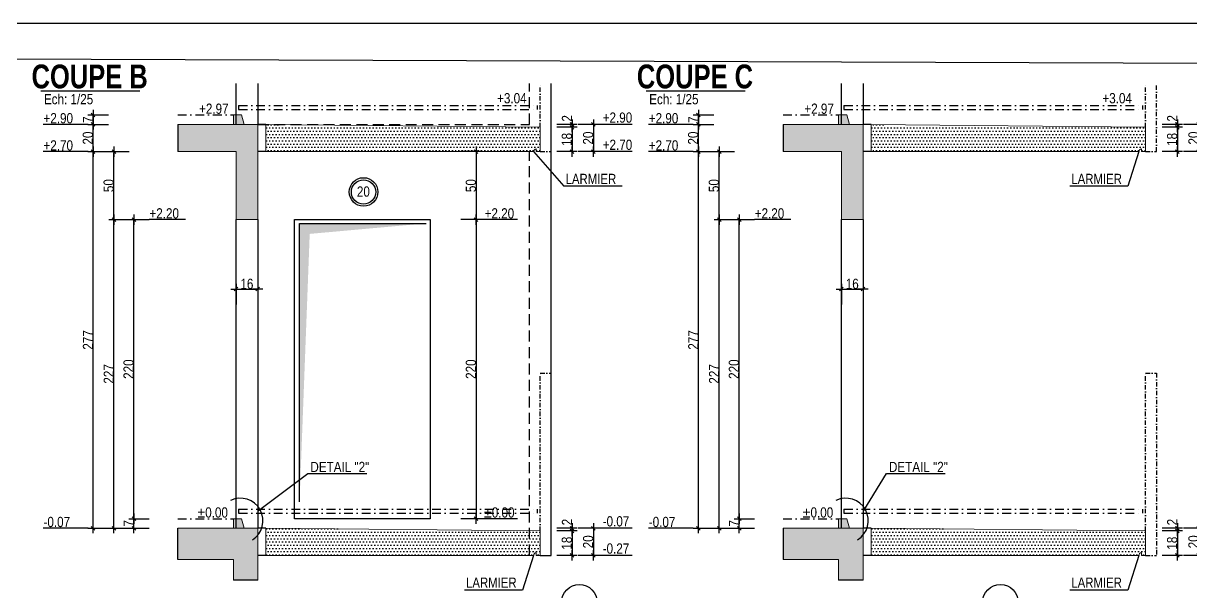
# Model space of a CAD drawing. Header units: centimetres. Extents: x -1744 to 32711, y -16767 to -12567.
# Drawn here: x 26675 to 28394, y -13403 to -12567 of the extents above; entities that cross this region are included whole.
import ezdxf
from ezdxf.enums import TextEntityAlignment as Align

# ---------------------------------------------------------------- set-up
doc = ezdxf.new("R2010")
doc.units = ezdxf.units.CM
doc.header["$LTSCALE"] = 25.4
doc.header["$PDMODE"] = 1
doc.header["$PDSIZE"] = -2
doc.linetypes.add('CACHEX2', pattern=[19.05, 12.7, -6.35])
doc.linetypes.add('TIRETPTX2', pattern=[50.8, 25.4, -12.7, 0, -12.7])
for name, color, linetype in [('01_cote_gen', 4, 'Continuous'), ('01_linteaux', 2, 'Continuous'), ('01_murs_sup', 2, 'CACHEX2'), ('01_poch_BN', 9, 'Continuous'), ('01_poch_murs', 253, 'Continuous'), ('01_texte', 230, 'Continuous'), ('AA_COTES', 2, 'Continuous')]:
    doc.layers.add(name, color=color, linetype=linetype)
doc.layers.add('01_murs_coup', color=5, linetype='Continuous', lineweight=60)
doc.styles.add('ARIAL NA', font='ARIALN.TTF')
doc.styles.add('impact', font='impact.ttf')
doc.styles.add('MATTE_TXT', font='arial.ttf')
doc.styles.add('STYLE2', font='ARIALN.TTF')
doc.dimstyles.new('JB25', dxfattribs={"dimscale": 0.1, "dimtxt": 150, "dimasz": 15, "dimexe": 0.1, "dimexo": 0.1, "dimgap": 0.09, "dimtad": 1, "dimdec": 1, "dimlfac": 0.5, "dimdsep": 46, "dimtxsty": 'STYLE2', "dimblk1": 'BOND_G', "dimblk2": 'BOND_D', "dimsah": 1, "dimcen": 1.5, "dimdle": 0.01, "dimse1": 1, "dimse2": 1, "dimclrd": 4, "dimclre": 2, "dimclrt": 6, "dimazin": 2, "dimtfac": 2.333333, "dimtdec": 1, "dimtix": 1, "dimtmove": 2, "dimatfit": 3, "dimldrblk": 'BOND_G', "dimfxl": 1, "dimtolj": 1, "dimtzin": 0, "dimarcsym": 0})

# ---------------------------------------------------------------- blocks, each defined once
blk = doc.blocks.new('BOND_G')
at = {"layer": 'AA_COTES', "color": 0}
for p, q in [((0, -5), (0, 15)), ((5, 0), (-5, 0)), ((1.8, 1.8), (-1.8, -1.8))]:
    blk.add_line(p, q, dxfattribs=at)
blk = doc.blocks.new('BOND_D')
at = {"layer": 'AA_COTES', "color": 0}
for p, q in [((5, 0), (-5, 0)), ((-1.8, -1.8), (1.8, 1.8)), ((0, 5), (0, -15))]:
    blk.add_line(p, q, dxfattribs=at)
blk = doc.blocks.new('*D680')
at = {"layer": '01_cote_gen', "color": 4, "lineweight": -2, "transparency": 16777216}
blk.add_line((26838.2, -13308.3), (26838.2, -13297.3), dxfattribs=at)
at = {"layer": 'Defpoints', "color": 0, "transparency": 16777216}
for p in [(26838.2, -13295.8), (26931.7, -13295.8), (26944.4, -13309.8)]:
    blk.add_point(p, dxfattribs=at)
at = {"layer": '01_cote_gen', "color": 4, "lineweight": -2, "transparency": 16777216, "xscale": 1.5, "yscale": 1.5, "zscale": 1.5}
for name, p, rotation in [('BOND_D', (26838.2, -13295.8), 90), ('BOND_G', (26838.2, -13309.8), 270)]:
    blk.add_blockref(name, p, dxfattribs=dict(at, rotation=rotation))
at = {"layer": '01_cote_gen', "color": 6, "transparency": 16777216, "insert": (26830.7, -13302.8), "char_height": 15, "attachment_point": 5, "rotation": 90, "style": 'STYLE2'}
blk.add_mtext('\\A1;7', dxfattribs=at)
blk = doc.blocks.new('*D681')
at = {"layer": '01_cote_gen', "color": 4, "lineweight": -2, "transparency": 16777216}
blk.add_line((26838.2, -13294.3), (26838.2, -12857.3), dxfattribs=at)
at = {"layer": 'Defpoints', "color": 0, "transparency": 16777216}
for p in [(26838.2, -12855.8), (27004.6, -12855.8), (26943.7, -13295.8)]:
    blk.add_point(p, dxfattribs=at)
at = {"layer": '01_cote_gen', "color": 4, "lineweight": -2, "transparency": 16777216, "xscale": 1.5, "yscale": 1.5, "zscale": 1.5}
for name, p, rotation in [('BOND_D', (26838.2, -12855.8), 90), ('BOND_G', (26838.2, -13295.8), 270)]:
    blk.add_blockref(name, p, dxfattribs=dict(at, rotation=rotation))
at = {"layer": '01_cote_gen', "color": 6, "transparency": 16777216, "insert": (26830.5, -13075.8), "char_height": 15, "attachment_point": 5, "rotation": 90, "style": 'STYLE2'}
blk.add_mtext('\\A1;220', dxfattribs=at)
blk = doc.blocks.new('*D673')
at = {"layer": '01_cote_gen', "color": 4, "lineweight": -2, "transparency": 16777216}
blk.add_line((26808.7, -13308.3), (26808.7, -12857.3), dxfattribs=at)
at = {"layer": 'Defpoints', "color": 0, "transparency": 16777216}
for p in [(26808.7, -12855.8), (26860.7, -12855.8), (26860.7, -13309.8)]:
    blk.add_point(p, dxfattribs=at)
at = {"layer": '01_cote_gen', "color": 4, "lineweight": -2, "transparency": 16777216, "xscale": 1.5, "yscale": 1.5, "zscale": 1.5}
for name, p, rotation in [('BOND_D', (26808.7, -12855.8), 90), ('BOND_G', (26808.7, -13309.8), 270)]:
    blk.add_blockref(name, p, dxfattribs=dict(at, rotation=rotation))
at = {"layer": '01_cote_gen', "color": 6, "transparency": 16777216, "insert": (26801.2, -13082.8), "char_height": 15, "attachment_point": 5, "rotation": 90, "style": 'STYLE2'}
blk.add_mtext('\\A1;227', dxfattribs=at)
blk = doc.blocks.new('*D682')
at = {"layer": '01_cote_gen', "color": 4, "lineweight": -2, "transparency": 16777216}
blk.add_line((26808.7, -12854.3), (26808.7, -12757.3), dxfattribs=at)
at = {"layer": 'Defpoints', "color": 0, "transparency": 16777216}
for p in [(26808.7, -12755.8), (26945.7, -12755.8), (26860.7, -12855.8)]:
    blk.add_point(p, dxfattribs=at)
at = {"layer": '01_cote_gen', "color": 4, "lineweight": -2, "transparency": 16777216, "xscale": 1.5, "yscale": 1.5, "zscale": 1.5}
for name, p, rotation in [('BOND_D', (26808.7, -12755.8), 90), ('BOND_G', (26808.7, -12855.8), 270)]:
    blk.add_blockref(name, p, dxfattribs=dict(at, rotation=rotation))
at = {"layer": '01_cote_gen', "color": 6, "transparency": 16777216, "insert": (26801.1, -12805.8), "char_height": 15, "attachment_point": 5, "rotation": 90, "style": 'STYLE2'}
blk.add_mtext('\\A1;50', dxfattribs=at)
blk = doc.blocks.new('*D674')
at = {"layer": '01_cote_gen', "color": 4, "lineweight": -2, "transparency": 16777216}
blk.add_line((26778.1, -12754.3), (26778.1, -12717.3), dxfattribs=at)
at = {"layer": 'Defpoints', "color": 0, "transparency": 16777216}
for p in [(26778.1, -12715.8), (26899.6, -12715.8), (26899.6, -12755.8)]:
    blk.add_point(p, dxfattribs=at)
at = {"layer": '01_cote_gen', "color": 4, "lineweight": -2, "transparency": 16777216, "xscale": 1.5, "yscale": 1.5, "zscale": 1.5}
for name, p, rotation in [('BOND_D', (26778.1, -12715.8), 90), ('BOND_G', (26778.1, -12755.8), 270)]:
    blk.add_blockref(name, p, dxfattribs=dict(at, rotation=rotation))
at = {"layer": '01_cote_gen', "color": 6, "transparency": 16777216, "insert": (26770.5, -12735.8), "char_height": 15, "attachment_point": 5, "rotation": 90, "style": 'STYLE2'}
blk.add_mtext('\\A1;20', dxfattribs=at)
blk = doc.blocks.new('*D675')
at = {"layer": '01_cote_gen', "color": 4, "lineweight": -2, "transparency": 16777216}
blk.add_line((26778.1, -13308.3), (26778.1, -12757.3), dxfattribs=at)
at = {"layer": 'Defpoints', "color": 0, "transparency": 16777216}
for p in [(26778.1, -12755.8), (26831.2, -12755.8), (26860.7, -13309.8)]:
    blk.add_point(p, dxfattribs=at)
at = {"layer": '01_cote_gen', "color": 4, "lineweight": -2, "transparency": 16777216, "xscale": 1.5, "yscale": 1.5, "zscale": 1.5}
for name, p, rotation in [('BOND_D', (26778.1, -12755.8), 90), ('BOND_G', (26778.1, -13309.8), 270)]:
    blk.add_blockref(name, p, dxfattribs=dict(at, rotation=rotation))
at = {"layer": '01_cote_gen', "color": 6, "transparency": 16777216, "insert": (26770.6, -13032.8), "char_height": 15, "attachment_point": 5, "rotation": 90, "style": 'STYLE2'}
blk.add_mtext('\\A1;277', dxfattribs=at)
blk = doc.blocks.new('*D683')
at = {"layer": '01_cote_gen', "color": 4, "lineweight": -2, "transparency": 16777216}
blk.add_line((26778.1, -12714.3), (26778.1, -12703.3), dxfattribs=at)
at = {"layer": 'Defpoints', "color": 0, "transparency": 16777216}
for p in [(26778.1, -12701.8), (26937.2, -12701.8), (26937.2, -12715.8)]:
    blk.add_point(p, dxfattribs=at)
at = {"layer": '01_cote_gen', "color": 4, "lineweight": -2, "transparency": 16777216, "xscale": 1.5, "yscale": 1.5, "zscale": 1.5}
for name, p, rotation in [('BOND_D', (26778.1, -12701.8), 90), ('BOND_G', (26778.1, -12715.8), 270)]:
    blk.add_blockref(name, p, dxfattribs=dict(at, rotation=rotation))
at = {"layer": '01_cote_gen', "color": 6, "transparency": 16777216, "insert": (26770.6, -12708.8), "char_height": 15, "attachment_point": 5, "rotation": 90, "style": 'STYLE2'}
blk.add_mtext('\\A1;7', dxfattribs=at)
blk = doc.blocks.new('*D676')
at = {"layer": '01_cote_gen', "color": 4, "lineweight": -2, "ltscale": 0.1, "transparency": 16777216}
blk.add_line((27514.8, -12717.3), (27514.8, -12754.3), dxfattribs=at)
at = {"layer": 'Defpoints', "color": 0, "ltscale": 0.1, "transparency": 16777216}
for p in [(26996.3, -12715.8), (27035.5, -12755.8), (27514.8, -12755.8)]:
    blk.add_point(p, dxfattribs=at)
at = {"layer": '01_cote_gen', "color": 4, "lineweight": -2, "ltscale": 0.1, "transparency": 16777216, "xscale": 1.5, "yscale": 1.5, "zscale": 1.5}
for name, p, rotation in [('BOND_G', (27514.8, -12715.8), 90), ('BOND_D', (27514.8, -12755.8), 270)]:
    blk.add_blockref(name, p, dxfattribs=dict(at, rotation=rotation))
at = {"layer": '01_cote_gen', "color": 6, "ltscale": 0.1, "transparency": 16777216, "insert": (27507.1, -12735.8), "char_height": 15, "attachment_point": 5, "rotation": 90, "style": 'STYLE2'}
blk.add_mtext('\\A1;20', dxfattribs=at)
blk = doc.blocks.new('*D677')
at = {"layer": '01_cote_gen', "color": 4, "lineweight": -2, "ltscale": 0.1, "transparency": 16777216}
blk.add_line((27483.4, -12721.3), (27483.4, -12754.3), dxfattribs=at)
at = {"layer": 'Defpoints', "color": 0, "ltscale": 0.1, "transparency": 16777216}
for p in [(27468.3, -12719.8), (27412.3, -12755.8), (27483.4, -12755.8)]:
    blk.add_point(p, dxfattribs=at)
at = {"layer": '01_cote_gen', "color": 4, "lineweight": -2, "ltscale": 0.1, "transparency": 16777216, "xscale": 1.5, "yscale": 1.5, "zscale": 1.5}
for name, p, rotation in [('BOND_G', (27483.4, -12719.8), 90), ('BOND_D', (27483.4, -12755.8), 270)]:
    blk.add_blockref(name, p, dxfattribs=dict(at, rotation=rotation))
at = {"layer": '01_cote_gen', "color": 6, "ltscale": 0.1, "transparency": 16777216, "insert": (27475.7, -12737.8), "char_height": 15, "attachment_point": 5, "rotation": 90, "style": 'STYLE2'}
blk.add_mtext('\\A1;18', dxfattribs=at)
blk = doc.blocks.new('*D678')
at = {"layer": '01_cote_gen', "color": 4, "lineweight": -2, "ltscale": 0.1, "transparency": 16777216}
blk.add_line((27483.4, -12717.3), (27483.4, -12718.3), dxfattribs=at)
at = {"layer": 'Defpoints', "color": 0, "ltscale": 0.1, "transparency": 16777216}
for p in [(27491.6, -12715.8), (27483.4, -12719.8), (27490.9, -12719.8)]:
    blk.add_point(p, dxfattribs=at)
at = {"layer": '01_cote_gen', "color": 4, "lineweight": -2, "ltscale": 0.1, "transparency": 16777216, "xscale": 1.5, "yscale": 1.5, "zscale": 1.5}
for name, p, rotation in [('BOND_G', (27483.4, -12715.8), 90), ('BOND_D', (27483.4, -12719.8), 270)]:
    blk.add_blockref(name, p, dxfattribs=dict(at, rotation=rotation))
at = {"layer": '01_cote_gen', "color": 6, "ltscale": 0.1, "transparency": 16777216, "insert": (27475.9, -12706.8), "char_height": 15, "attachment_point": 5, "rotation": 90, "style": 'STYLE2'}
blk.add_mtext('\\A1;2', dxfattribs=at)
blk = doc.blocks.new('*D670')
at = {"layer": '01_cote_gen', "color": 4, "lineweight": -2, "ltscale": 0.1, "transparency": 16777216}
blk.add_line((27514.8, -13311.3), (27514.8, -13348.3), dxfattribs=at)
at = {"layer": 'Defpoints', "color": 0, "ltscale": 0.1, "transparency": 16777216}
for p in [(26996.3, -13309.8), (27035.5, -13349.8), (27514.8, -13349.8)]:
    blk.add_point(p, dxfattribs=at)
at = {"layer": '01_cote_gen', "color": 4, "lineweight": -2, "ltscale": 0.1, "transparency": 16777216, "xscale": 1.5, "yscale": 1.5, "zscale": 1.5}
for name, p, rotation in [('BOND_G', (27514.8, -13309.8), 90), ('BOND_D', (27514.8, -13349.8), 270)]:
    blk.add_blockref(name, p, dxfattribs=dict(at, rotation=rotation))
at = {"layer": '01_cote_gen', "color": 6, "ltscale": 0.1, "transparency": 16777216, "insert": (27507.1, -13329.8), "char_height": 15, "attachment_point": 5, "rotation": 90, "style": 'STYLE2'}
blk.add_mtext('\\A1;20', dxfattribs=at)
blk = doc.blocks.new('*D671')
at = {"layer": '01_cote_gen', "color": 4, "lineweight": -2, "ltscale": 0.1, "transparency": 16777216}
blk.add_line((27483.4, -13315.3), (27483.4, -13348.3), dxfattribs=at)
at = {"layer": 'Defpoints', "color": 0, "ltscale": 0.1, "transparency": 16777216}
for p in [(27468.3, -13313.8), (27412.3, -13349.8), (27483.4, -13349.8)]:
    blk.add_point(p, dxfattribs=at)
at = {"layer": '01_cote_gen', "color": 4, "lineweight": -2, "ltscale": 0.1, "transparency": 16777216, "xscale": 1.5, "yscale": 1.5, "zscale": 1.5}
for name, p, rotation in [('BOND_G', (27483.4, -13313.8), 90), ('BOND_D', (27483.4, -13349.8), 270)]:
    blk.add_blockref(name, p, dxfattribs=dict(at, rotation=rotation))
at = {"layer": '01_cote_gen', "color": 6, "ltscale": 0.1, "transparency": 16777216, "insert": (27475.7, -13331.8), "char_height": 15, "attachment_point": 5, "rotation": 90, "style": 'STYLE2'}
blk.add_mtext('\\A1;18', dxfattribs=at)
blk = doc.blocks.new('*D672')
at = {"layer": '01_cote_gen', "color": 4, "lineweight": -2, "ltscale": 0.1, "transparency": 16777216}
blk.add_line((27483.4, -13311.3), (27483.4, -13312.3), dxfattribs=at)
at = {"layer": 'Defpoints', "color": 0, "ltscale": 0.1, "transparency": 16777216}
for p in [(27483.4, -13313.8), (27490.9, -13313.8), (27491.6, -13309.8)]:
    blk.add_point(p, dxfattribs=at)
at = {"layer": '01_cote_gen', "color": 4, "lineweight": -2, "ltscale": 0.1, "transparency": 16777216, "xscale": 1.5, "yscale": 1.5, "zscale": 1.5}
for name, p, rotation in [('BOND_G', (27483.4, -13309.8), 90), ('BOND_D', (27483.4, -13313.8), 270)]:
    blk.add_blockref(name, p, dxfattribs=dict(at, rotation=rotation))
at = {"layer": '01_cote_gen', "color": 6, "ltscale": 0.1, "transparency": 16777216, "insert": (27475.9, -13300.8), "char_height": 15, "attachment_point": 5, "rotation": 90, "style": 'STYLE2'}
blk.add_mtext('\\A1;2', dxfattribs=at)
blk = doc.blocks.new('*D679')
at = {"layer": '01_cote_gen', "color": 4, "lineweight": -2, "transparency": 16777216}
blk.add_line((26990.1, -12958), (27019.1, -12958), dxfattribs=at)
at = {"layer": 'Defpoints', "color": 0, "transparency": 16777216}
for p in [(27020.6, -12958), (26988.6, -12969.4), (27020.6, -12969.4)]:
    blk.add_point(p, dxfattribs=at)
at = {"layer": '01_cote_gen', "color": 4, "lineweight": -2, "transparency": 16777216, "xscale": 1.5, "yscale": 1.5, "zscale": 1.5, "rotation": 180}
blk.add_blockref('BOND_G', (26988.6, -12958), dxfattribs=at)
at = {"layer": '01_cote_gen', "color": 4, "lineweight": -2, "transparency": 16777216, "xscale": 1.5, "yscale": 1.5, "zscale": 1.5}
blk.add_blockref('BOND_D', (27020.6, -12958), dxfattribs=at)
at = {"layer": '01_cote_gen', "color": 6, "transparency": 16777216, "insert": (27004.6, -12950.4), "char_height": 15, "attachment_point": 5, "style": 'STYLE2'}
blk.add_mtext('\\A1;16', dxfattribs=at)
blk = doc.blocks.new('*D696')
at = {"layer": '01_cote_gen', "color": 4, "lineweight": -2, "transparency": 16777216}
blk.add_line((27729.5, -13308.3), (27729.5, -13297.3), dxfattribs=at)
at = {"layer": 'Defpoints', "color": 0, "transparency": 16777216}
for p in [(27729.5, -13295.8), (27823, -13295.8), (27835.6, -13309.8)]:
    blk.add_point(p, dxfattribs=at)
at = {"layer": '01_cote_gen', "color": 4, "lineweight": -2, "transparency": 16777216, "xscale": 1.5, "yscale": 1.5, "zscale": 1.5}
for name, p, rotation in [('BOND_D', (27729.5, -13295.8), 90), ('BOND_G', (27729.5, -13309.8), 270)]:
    blk.add_blockref(name, p, dxfattribs=dict(at, rotation=rotation))
at = {"layer": '01_cote_gen', "color": 6, "transparency": 16777216, "insert": (27722, -13302.8), "char_height": 15, "attachment_point": 5, "rotation": 90, "style": 'STYLE2'}
blk.add_mtext('\\A1;7', dxfattribs=at)
blk = doc.blocks.new('*D697')
at = {"layer": '01_cote_gen', "color": 4, "lineweight": -2, "transparency": 16777216}
blk.add_line((27729.5, -13294.3), (27729.5, -12857.3), dxfattribs=at)
at = {"layer": 'Defpoints', "color": 0, "transparency": 16777216}
for p in [(27729.5, -12855.8), (27895.9, -12855.8), (27835, -13295.8)]:
    blk.add_point(p, dxfattribs=at)
at = {"layer": '01_cote_gen', "color": 4, "lineweight": -2, "transparency": 16777216, "xscale": 1.5, "yscale": 1.5, "zscale": 1.5}
for name, p, rotation in [('BOND_D', (27729.5, -12855.8), 90), ('BOND_G', (27729.5, -13295.8), 270)]:
    blk.add_blockref(name, p, dxfattribs=dict(at, rotation=rotation))
at = {"layer": '01_cote_gen', "color": 6, "transparency": 16777216, "insert": (27721.8, -13075.8), "char_height": 15, "attachment_point": 5, "rotation": 90, "style": 'STYLE2'}
blk.add_mtext('\\A1;220', dxfattribs=at)
blk = doc.blocks.new('*D687')
at = {"layer": '01_cote_gen', "color": 4, "lineweight": -2, "transparency": 16777216}
blk.add_line((27700, -13308.3), (27700, -12857.3), dxfattribs=at)
at = {"layer": 'Defpoints', "color": 0, "transparency": 16777216}
for p in [(27700, -12855.8), (27752, -12855.8), (27752, -13309.8)]:
    blk.add_point(p, dxfattribs=at)
at = {"layer": '01_cote_gen', "color": 4, "lineweight": -2, "transparency": 16777216, "xscale": 1.5, "yscale": 1.5, "zscale": 1.5}
for name, p, rotation in [('BOND_D', (27700, -12855.8), 90), ('BOND_G', (27700, -13309.8), 270)]:
    blk.add_blockref(name, p, dxfattribs=dict(at, rotation=rotation))
at = {"layer": '01_cote_gen', "color": 6, "transparency": 16777216, "insert": (27692.5, -13082.8), "char_height": 15, "attachment_point": 5, "rotation": 90, "style": 'STYLE2'}
blk.add_mtext('\\A1;227', dxfattribs=at)
blk = doc.blocks.new('*D698')
at = {"layer": '01_cote_gen', "color": 4, "lineweight": -2, "transparency": 16777216}
blk.add_line((27700, -12854.3), (27700, -12757.3), dxfattribs=at)
at = {"layer": 'Defpoints', "color": 0, "transparency": 16777216}
for p in [(27700, -12755.8), (27837, -12755.8), (27752, -12855.8)]:
    blk.add_point(p, dxfattribs=at)
at = {"layer": '01_cote_gen', "color": 4, "lineweight": -2, "transparency": 16777216, "xscale": 1.5, "yscale": 1.5, "zscale": 1.5}
for name, p, rotation in [('BOND_D', (27700, -12755.8), 90), ('BOND_G', (27700, -12855.8), 270)]:
    blk.add_blockref(name, p, dxfattribs=dict(at, rotation=rotation))
at = {"layer": '01_cote_gen', "color": 6, "transparency": 16777216, "insert": (27692.3, -12805.8), "char_height": 15, "attachment_point": 5, "rotation": 90, "style": 'STYLE2'}
blk.add_mtext('\\A1;50', dxfattribs=at)
blk = doc.blocks.new('*D688')
at = {"layer": '01_cote_gen', "color": 4, "lineweight": -2, "transparency": 16777216}
blk.add_line((27669.4, -12754.3), (27669.4, -12717.3), dxfattribs=at)
at = {"layer": 'Defpoints', "color": 0, "transparency": 16777216}
for p in [(27669.4, -12715.8), (27790.9, -12715.8), (27790.9, -12755.8)]:
    blk.add_point(p, dxfattribs=at)
at = {"layer": '01_cote_gen', "color": 4, "lineweight": -2, "transparency": 16777216, "xscale": 1.5, "yscale": 1.5, "zscale": 1.5}
for name, p, rotation in [('BOND_D', (27669.4, -12715.8), 90), ('BOND_G', (27669.4, -12755.8), 270)]:
    blk.add_blockref(name, p, dxfattribs=dict(at, rotation=rotation))
at = {"layer": '01_cote_gen', "color": 6, "transparency": 16777216, "insert": (27661.7, -12735.8), "char_height": 15, "attachment_point": 5, "rotation": 90, "style": 'STYLE2'}
blk.add_mtext('\\A1;20', dxfattribs=at)
blk = doc.blocks.new('*D689')
at = {"layer": '01_cote_gen', "color": 4, "lineweight": -2, "transparency": 16777216}
blk.add_line((27669.4, -13308.3), (27669.4, -12757.3), dxfattribs=at)
at = {"layer": 'Defpoints', "color": 0, "transparency": 16777216}
for p in [(27669.4, -12755.8), (27722.5, -12755.8), (27752, -13309.8)]:
    blk.add_point(p, dxfattribs=at)
at = {"layer": '01_cote_gen', "color": 4, "lineweight": -2, "transparency": 16777216, "xscale": 1.5, "yscale": 1.5, "zscale": 1.5}
for name, p, rotation in [('BOND_D', (27669.4, -12755.8), 90), ('BOND_G', (27669.4, -13309.8), 270)]:
    blk.add_blockref(name, p, dxfattribs=dict(at, rotation=rotation))
at = {"layer": '01_cote_gen', "color": 6, "transparency": 16777216, "insert": (27661.9, -13032.8), "char_height": 15, "attachment_point": 5, "rotation": 90, "style": 'STYLE2'}
blk.add_mtext('\\A1;277', dxfattribs=at)
blk = doc.blocks.new('*D699')
at = {"layer": '01_cote_gen', "color": 4, "lineweight": -2, "transparency": 16777216}
blk.add_line((27669.4, -12714.3), (27669.4, -12703.3), dxfattribs=at)
at = {"layer": 'Defpoints', "color": 0, "transparency": 16777216}
for p in [(27669.4, -12701.8), (27828.4, -12701.8), (27828.4, -12715.8)]:
    blk.add_point(p, dxfattribs=at)
at = {"layer": '01_cote_gen', "color": 4, "lineweight": -2, "transparency": 16777216, "xscale": 1.5, "yscale": 1.5, "zscale": 1.5}
for name, p, rotation in [('BOND_D', (27669.4, -12701.8), 90), ('BOND_G', (27669.4, -12715.8), 270)]:
    blk.add_blockref(name, p, dxfattribs=dict(at, rotation=rotation))
at = {"layer": '01_cote_gen', "color": 6, "transparency": 16777216, "insert": (27661.9, -12708.8), "char_height": 15, "attachment_point": 5, "rotation": 90, "style": 'STYLE2'}
blk.add_mtext('\\A1;7', dxfattribs=at)
blk = doc.blocks.new('*D690')
at = {"layer": '01_cote_gen', "color": 4, "lineweight": -2, "ltscale": 0.1, "transparency": 16777216}
blk.add_line((28406.1, -12717.3), (28406.1, -12754.3), dxfattribs=at)
at = {"layer": 'Defpoints', "color": 0, "ltscale": 0.1, "transparency": 16777216}
for p in [(27887.6, -12715.8), (27926.8, -12755.8), (28406.1, -12755.8)]:
    blk.add_point(p, dxfattribs=at)
at = {"layer": '01_cote_gen', "color": 4, "lineweight": -2, "ltscale": 0.1, "transparency": 16777216, "xscale": 1.5, "yscale": 1.5, "zscale": 1.5}
for name, p, rotation in [('BOND_G', (28406.1, -12715.8), 90), ('BOND_D', (28406.1, -12755.8), 270)]:
    blk.add_blockref(name, p, dxfattribs=dict(at, rotation=rotation))
at = {"layer": '01_cote_gen', "color": 6, "ltscale": 0.1, "transparency": 16777216, "insert": (28398.4, -12735.8), "char_height": 15, "attachment_point": 5, "rotation": 90, "style": 'STYLE2'}
blk.add_mtext('\\A1;20', dxfattribs=at)
blk = doc.blocks.new('*D691')
at = {"layer": '01_cote_gen', "color": 4, "lineweight": -2, "ltscale": 0.1, "transparency": 16777216}
blk.add_line((28374.7, -12721.3), (28374.7, -12754.3), dxfattribs=at)
at = {"layer": 'Defpoints', "color": 0, "ltscale": 0.1, "transparency": 16777216}
for p in [(28359.6, -12719.8), (28303.6, -12755.8), (28374.7, -12755.8)]:
    blk.add_point(p, dxfattribs=at)
at = {"layer": '01_cote_gen', "color": 4, "lineweight": -2, "ltscale": 0.1, "transparency": 16777216, "xscale": 1.5, "yscale": 1.5, "zscale": 1.5}
for name, p, rotation in [('BOND_G', (28374.7, -12719.8), 90), ('BOND_D', (28374.7, -12755.8), 270)]:
    blk.add_blockref(name, p, dxfattribs=dict(at, rotation=rotation))
at = {"layer": '01_cote_gen', "color": 6, "ltscale": 0.1, "transparency": 16777216, "insert": (28367, -12737.8), "char_height": 15, "attachment_point": 5, "rotation": 90, "style": 'STYLE2'}
blk.add_mtext('\\A1;18', dxfattribs=at)
blk = doc.blocks.new('*D692')
at = {"layer": '01_cote_gen', "color": 4, "lineweight": -2, "ltscale": 0.1, "transparency": 16777216}
blk.add_line((28374.7, -12717.3), (28374.7, -12718.3), dxfattribs=at)
at = {"layer": 'Defpoints', "color": 0, "ltscale": 0.1, "transparency": 16777216}
for p in [(28382.9, -12715.8), (28374.7, -12719.8), (28382.2, -12719.8)]:
    blk.add_point(p, dxfattribs=at)
at = {"layer": '01_cote_gen', "color": 4, "lineweight": -2, "ltscale": 0.1, "transparency": 16777216, "xscale": 1.5, "yscale": 1.5, "zscale": 1.5}
for name, p, rotation in [('BOND_G', (28374.7, -12715.8), 90), ('BOND_D', (28374.7, -12719.8), 270)]:
    blk.add_blockref(name, p, dxfattribs=dict(at, rotation=rotation))
at = {"layer": '01_cote_gen', "color": 6, "ltscale": 0.1, "transparency": 16777216, "insert": (28367.1, -12706.8), "char_height": 15, "attachment_point": 5, "rotation": 90, "style": 'STYLE2'}
blk.add_mtext('\\A1;2', dxfattribs=at)
blk = doc.blocks.new('*D693')
at = {"layer": '01_cote_gen', "color": 4, "lineweight": -2, "ltscale": 0.1, "transparency": 16777216}
blk.add_line((28406.1, -13311.3), (28406.1, -13348.3), dxfattribs=at)
at = {"layer": 'Defpoints', "color": 0, "ltscale": 0.1, "transparency": 16777216}
for p in [(27887.6, -13309.8), (27926.8, -13349.8), (28406.1, -13349.8)]:
    blk.add_point(p, dxfattribs=at)
at = {"layer": '01_cote_gen', "color": 4, "lineweight": -2, "ltscale": 0.1, "transparency": 16777216, "xscale": 1.5, "yscale": 1.5, "zscale": 1.5}
for name, p, rotation in [('BOND_G', (28406.1, -13309.8), 90), ('BOND_D', (28406.1, -13349.8), 270)]:
    blk.add_blockref(name, p, dxfattribs=dict(at, rotation=rotation))
at = {"layer": '01_cote_gen', "color": 6, "ltscale": 0.1, "transparency": 16777216, "insert": (28398.4, -13329.8), "char_height": 15, "attachment_point": 5, "rotation": 90, "style": 'STYLE2'}
blk.add_mtext('\\A1;20', dxfattribs=at)
blk = doc.blocks.new('*D694')
at = {"layer": '01_cote_gen', "color": 4, "lineweight": -2, "ltscale": 0.1, "transparency": 16777216}
blk.add_line((28374.7, -13315.3), (28374.7, -13348.3), dxfattribs=at)
at = {"layer": 'Defpoints', "color": 0, "ltscale": 0.1, "transparency": 16777216}
for p in [(28359.6, -13313.8), (28303.6, -13349.8), (28374.7, -13349.8)]:
    blk.add_point(p, dxfattribs=at)
at = {"layer": '01_cote_gen', "color": 4, "lineweight": -2, "ltscale": 0.1, "transparency": 16777216, "xscale": 1.5, "yscale": 1.5, "zscale": 1.5}
for name, p, rotation in [('BOND_G', (28374.7, -13313.8), 90), ('BOND_D', (28374.7, -13349.8), 270)]:
    blk.add_blockref(name, p, dxfattribs=dict(at, rotation=rotation))
at = {"layer": '01_cote_gen', "color": 6, "ltscale": 0.1, "transparency": 16777216, "insert": (28367, -13331.8), "char_height": 15, "attachment_point": 5, "rotation": 90, "style": 'STYLE2'}
blk.add_mtext('\\A1;18', dxfattribs=at)
blk = doc.blocks.new('*D695')
at = {"layer": '01_cote_gen', "color": 4, "lineweight": -2, "ltscale": 0.1, "transparency": 16777216}
blk.add_line((28374.7, -13311.3), (28374.7, -13312.3), dxfattribs=at)
at = {"layer": 'Defpoints', "color": 0, "ltscale": 0.1, "transparency": 16777216}
for p in [(28374.7, -13313.8), (28382.2, -13313.8), (28382.9, -13309.8)]:
    blk.add_point(p, dxfattribs=at)
at = {"layer": '01_cote_gen', "color": 4, "lineweight": -2, "ltscale": 0.1, "transparency": 16777216, "xscale": 1.5, "yscale": 1.5, "zscale": 1.5}
for name, p, rotation in [('BOND_G', (28374.7, -13309.8), 90), ('BOND_D', (28374.7, -13313.8), 270)]:
    blk.add_blockref(name, p, dxfattribs=dict(at, rotation=rotation))
at = {"layer": '01_cote_gen', "color": 6, "ltscale": 0.1, "transparency": 16777216, "insert": (28367.1, -13300.8), "char_height": 15, "attachment_point": 5, "rotation": 90, "style": 'STYLE2'}
blk.add_mtext('\\A1;2', dxfattribs=at)
blk = doc.blocks.new('*D700')
at = {"layer": '01_cote_gen', "color": 4, "lineweight": -2, "transparency": 16777216}
blk.add_line((27881.4, -12958), (27910.4, -12958), dxfattribs=at)
at = {"layer": 'Defpoints', "color": 0, "transparency": 16777216}
for p in [(27911.9, -12958), (27879.9, -12969.4), (27911.9, -12969.4)]:
    blk.add_point(p, dxfattribs=at)
at = {"layer": '01_cote_gen', "color": 4, "lineweight": -2, "transparency": 16777216, "xscale": 1.5, "yscale": 1.5, "zscale": 1.5, "rotation": 180}
blk.add_blockref('BOND_G', (27879.9, -12958), dxfattribs=at)
at = {"layer": '01_cote_gen', "color": 4, "lineweight": -2, "transparency": 16777216, "xscale": 1.5, "yscale": 1.5, "zscale": 1.5}
blk.add_blockref('BOND_D', (27911.9, -12958), dxfattribs=at)
at = {"layer": '01_cote_gen', "color": 6, "transparency": 16777216, "insert": (27895.9, -12950.4), "char_height": 15, "attachment_point": 5, "style": 'STYLE2'}
blk.add_mtext('\\A1;16', dxfattribs=at)
blk = doc.blocks.new('*D701')
at = {"layer": '01_cote_gen', "color": 4, "lineweight": -2, "transparency": 16777216}
blk.add_line((27342.1, -12757.3), (27342.1, -12854.3), dxfattribs=at)
at = {"layer": 'Defpoints', "color": 0, "transparency": 16777216}
for p in [(27346.4, -12755.8), (27293.5, -12855.8), (27342.1, -12855.8)]:
    blk.add_point(p, dxfattribs=at)
at = {"layer": '01_cote_gen', "color": 4, "lineweight": -2, "transparency": 16777216, "xscale": 1.5, "yscale": 1.5, "zscale": 1.5}
for name, p, rotation in [('BOND_G', (27342.1, -12755.8), 90), ('BOND_D', (27342.1, -12855.8), 270)]:
    blk.add_blockref(name, p, dxfattribs=dict(at, rotation=rotation))
at = {"layer": '01_cote_gen', "color": 6, "transparency": 16777216, "insert": (27334.5, -12805.8), "char_height": 15, "attachment_point": 5, "rotation": 90, "style": 'STYLE2'}
blk.add_mtext('\\A1;50', dxfattribs=at)
blk = doc.blocks.new('*D702')
at = {"layer": '01_cote_gen', "color": 4, "lineweight": -2, "transparency": 16777216}
blk.add_line((27342.1, -12857.3), (27342.1, -13294.3), dxfattribs=at)
at = {"layer": 'Defpoints', "color": 0, "transparency": 16777216}
for p in [(27274.6, -12855.8), (27274.6, -13295.8), (27342.1, -13295.8)]:
    blk.add_point(p, dxfattribs=at)
at = {"layer": '01_cote_gen', "color": 4, "lineweight": -2, "transparency": 16777216, "xscale": 1.5, "yscale": 1.5, "zscale": 1.5}
for name, p, rotation in [('BOND_G', (27342.1, -12855.8), 90), ('BOND_D', (27342.1, -13295.8), 270)]:
    blk.add_blockref(name, p, dxfattribs=dict(at, rotation=rotation))
at = {"layer": '01_cote_gen', "color": 6, "transparency": 16777216, "insert": (27334.5, -13075.8), "char_height": 15, "attachment_point": 5, "rotation": 90, "style": 'STYLE2'}
blk.add_mtext('\\A1;220', dxfattribs=at)

msp = doc.modelspace()

# ---------------------------------------------------------------- hatches: boundary and pattern name
at = {"layer": '01_linteaux'}
h = msp.add_hatch(dxfattribs=at)
h.set_pattern_fill('DOTS', color=256, scale=3)
h.set_pattern_definition([(0, (-7668.6036, 333.1335), (2.38125, 4.7625), [0, -4.7625])])
h.paths.add_polyline_path([(27436.65, -12719.8), (27032.65, -12715.92), (27032.65, -12755.8), (27426.71, -12755.8, -0.4094967), (27430.65, -12751.8), (27430.65, -12755.8), (27436.65, -12755.8)])
h = msp.add_hatch(dxfattribs=at)
h.set_pattern_fill('DOTS', color=256, scale=3)
h.set_pattern_definition([(0, (-6777.3427, 333.1335), (2.38125, 4.7625), [0, -4.7625])])
h.paths.add_polyline_path([(28327.91, -12719.8), (27923.91, -12715.92), (27923.91, -12755.8), (28317.97, -12755.8, -0.4094967), (28321.91, -12751.8), (28321.91, -12755.8), (28327.91, -12755.8)])
h = msp.add_hatch(dxfattribs=at)
h.set_pattern_fill('DOTS', color=256, scale=3)
h.set_pattern_definition([(0, (-7668.6036, 343.1335), (2.38125, 4.7625), [0, -4.7625])])
h.paths.add_polyline_path([(27436.65, -13313.8), (27032.65, -13309.92), (27032.65, -13349.8), (27426.71, -13349.8, -0.4094967), (27430.65, -13345.8), (27430.65, -13349.8), (27436.65, -13349.8)])
h = msp.add_hatch(dxfattribs=at)
h.set_pattern_fill('DOTS', color=256, scale=3)
h.set_pattern_definition([(0, (-6777.3427, 343.1335), (2.38125, 4.7625), [0, -4.7625])])
h.paths.add_polyline_path([(28327.91, -13313.8), (27923.91, -13309.92), (27923.91, -13349.8), (28317.97, -13349.8, -0.4094967), (28321.91, -13345.8), (28321.91, -13349.8), (28327.91, -13349.8)])
at = {"layer": '01_poch_BN'}
h = msp.add_hatch(color=256, dxfattribs=at)
h.dxf.hatch_style = 1
h.paths.add_polyline_path([(26988.65, -12701.8), (26984.65, -12701.8), (26984.65, -12715.8), (26988.65, -12715.8)])
h.paths.add_polyline_path([(26996.65, -12701.8), (26988.65, -12701.8), (26988.65, -12715.8), (27000.65, -12715.8)])
h.paths.add_polyline_path([(27020.65, -12715.8), (26902.78, -12715.8), (26902.78, -12755.8), (26988.65, -12755.8), (26988.65, -12855.8), (27020.65, -12855.8)])
h = msp.add_hatch(color=256, dxfattribs=at)
h.dxf.hatch_style = 1
h.paths.add_polyline_path([(27879.91, -12701.8), (27875.91, -12701.8), (27875.91, -12715.8), (27879.91, -12715.8)])
h.paths.add_polyline_path([(27887.91, -12701.8), (27879.91, -12701.8), (27879.91, -12715.8), (27891.91, -12715.8)])
h.paths.add_polyline_path([(27911.91, -12715.8), (27794.04, -12715.8), (27794.04, -12755.8), (27879.91, -12755.8), (27879.91, -12855.8), (27911.91, -12855.8)])
h = msp.add_hatch(color=256, dxfattribs=at)
h.dxf.hatch_style = 1
h.paths.add_polyline_path([(26988.65, -13295.8), (26984.65, -13295.8), (26984.65, -13309.8), (26988.65, -13309.8)])
h.paths.add_polyline_path([(26996.65, -13295.8), (26988.65, -13295.8), (26988.65, -13309.8), (27000.65, -13309.8)])
h.paths.add_polyline_path([(27020.65, -13309.8), (26902.78, -13309.8), (26902.78, -13355.8), (26984.65, -13355.8), (26984.65, -13386.23), (27020.65, -13386.23)])
h = msp.add_hatch(color=256, dxfattribs=at)
h.dxf.hatch_style = 1
h.paths.add_polyline_path([(27879.91, -13295.8), (27875.91, -13295.8), (27875.91, -13309.8), (27879.91, -13309.8)])
h.paths.add_polyline_path([(27887.91, -13295.8), (27879.91, -13295.8), (27879.91, -13309.8), (27891.91, -13309.8)])
h.paths.add_polyline_path([(27911.91, -13309.8), (27794.04, -13309.8), (27794.04, -13355.8), (27875.91, -13355.8), (27875.91, -13386.23), (27911.91, -13386.23)])

# ---------------------------------------------------------------- linework, layer by layer
at = {"layer": '01_cote_gen'}
msp.add_line((32711.5, -12567.07), (23621.5, -12567.07), dxfattribs=at)
at = {"layer": '01_linteaux'}
for p, q in [((26988.65, -12715.8), (26988.65, -12655.59)), ((27452.65, -13349.8), (27452.65, -12655.59)), ((27879.91, -12715.8), (27879.91, -12655.59)), ((27032.65, -12715.92), (27020.65, -12715.8)), ((27923.91, -12715.92), (27911.91, -12715.8)), ((27032.65, -12755.8), (27020.65, -12755.8)), ((27923.91, -12755.8), (27911.91, -12755.8)), ((26988.65, -13309.8), (26988.65, -12855.8)), ((27879.91, -13309.8), (27879.91, -12855.8)), ((27032.65, -13309.92), (27020.65, -13309.8)), ((27923.91, -13309.92), (27911.91, -13309.8)), ((27032.65, -13349.8), (27020.65, -13349.8)), ((27436.65, -13349.8), (27452.65, -13349.8)), ((27923.91, -13349.8), (27911.91, -13349.8))]:
    msp.add_line(p, q, dxfattribs=at)
at = {"layer": '01_linteaux', "linetype": 'TIRETPTX2', "ltscale": 0.01}
for p, q in [((27436.65, -12719.8), (27436.65, -12655.59)), ((28327.91, -12719.8), (28327.91, -12655.59)), ((28343.91, -12755.8), (28343.91, -12655.59)), ((27436.65, -12755.8), (27452.65, -12755.8)), ((28327.91, -12755.8), (28343.91, -12755.8)), ((27436.65, -13313.8), (27436.65, -13081.8)), ((27436.65, -13081.8), (27452.65, -13081.8)), ((28327.91, -13313.8), (28327.91, -13081.8)), ((28327.91, -13081.8), (28343.91, -13081.8)), ((28343.91, -13081.8), (28343.91, -13349.8)), ((28327.91, -13349.8), (28343.91, -13349.8))]:
    msp.add_line(p, q, dxfattribs=at)
at = {"layer": '01_linteaux', "linetype": 'TIRETPTX2', "ltscale": 0.02}
for p, q in [((26992.39, -12687.8), (27432.65, -12687.8)), ((26992.39, -12687.8), (26992.39, -12693.8)), ((26992.39, -12693.8), (27432.65, -12693.8)), ((27432.65, -12693.8), (27432.65, -12687.8)), ((27883.65, -12687.8), (28323.91, -12687.8)), ((27883.65, -12687.8), (27883.65, -12693.8)), ((27883.65, -12693.8), (28323.91, -12693.8)), ((28323.91, -12693.8), (28323.91, -12687.8)), ((26902.78, -12701.8), (26984.65, -12701.8)), ((27794.04, -12701.8), (27875.91, -12701.8)), ((26992.39, -13281.8), (27432.65, -13281.8)), ((26992.39, -13281.8), (26992.39, -13287.8)), ((27432.65, -13287.8), (27432.65, -13281.8)), ((27883.65, -13281.8), (28323.91, -13281.8)), ((27883.65, -13281.8), (27883.65, -13287.8)), ((28323.91, -13287.8), (28323.91, -13281.8)), ((26902.78, -13295.8), (26984.65, -13295.8)), ((26992.39, -13287.8), (27432.65, -13287.8)), ((27794.04, -13295.8), (27875.91, -13295.8)), ((27883.65, -13287.8), (28323.91, -13287.8))]:
    msp.add_line(p, q, dxfattribs=at)
at = {"layer": '01_linteaux'}
for points in [[(27020.65, -12655.59), (27020.65, -12715.8)], [(27911.91, -12655.59), (27911.91, -12715.8)], [(27020.65, -12855.8), (27020.65, -13309.8)], [(27911.91, -12855.8), (27911.91, -13309.8)]]:
    msp.add_lwpolyline(points, dxfattribs=at)
msp.add_lwpolyline([(27274.65, -12855.8), (27274.65, -13295.8), (27074.65, -13295.8), (27074.65, -12855.8)], close=True, dxfattribs=at)
at = {"layer": '01_murs_coup', "linetype": 'Continuous', "lineweight": 5}
for p, q in [((26902.78, -12715.8), (27020.65, -12715.8)), ((26984.65, -12715.8), (26984.65, -12701.8)), ((26984.65, -12701.8), (26996.65, -12701.8)), ((26996.65, -12701.8), (27000.65, -12715.8)), ((27020.65, -12855.8), (27020.65, -12715.8)), ((27032.65, -12755.8), (27032.65, -12715.8)), ((27794.04, -12715.8), (27911.91, -12715.8)), ((27875.91, -12715.8), (27875.91, -12701.8)), ((27875.91, -12701.8), (27887.91, -12701.8)), ((27887.91, -12701.8), (27891.91, -12715.8)), ((27911.91, -12855.8), (27911.91, -12715.8)), ((27923.91, -12755.8), (27923.91, -12715.8)), ((27436.65, -12755.8), (27436.65, -12719.8)), ((28327.91, -12755.8), (28327.91, -12719.8)), ((27430.65, -12755.8), (27430.65, -12751.8)), ((28321.91, -12755.8), (28321.91, -12751.8)), ((26902.78, -12755.8), (26988.65, -12755.8)), ((26988.65, -12855.8), (26988.65, -12755.8)), ((27032.65, -12755.8), (27426.71, -12755.8)), ((27430.65, -12755.8), (27436.65, -12755.8)), ((27794.04, -12755.8), (27879.91, -12755.8)), ((27879.91, -12855.8), (27879.91, -12755.8)), ((27923.91, -12755.8), (28317.97, -12755.8)), ((28321.91, -12755.8), (28327.91, -12755.8)), ((26988.65, -12855.8), (27020.65, -12855.8)), ((27879.91, -12855.8), (27911.91, -12855.8)), ((26984.65, -13309.8), (26984.65, -13295.8)), ((26984.65, -13295.8), (26996.65, -13295.8)), ((26996.65, -13295.8), (27000.65, -13309.8)), ((27875.91, -13309.8), (27875.91, -13295.8)), ((27875.91, -13295.8), (27887.91, -13295.8)), ((27887.91, -13295.8), (27891.91, -13309.8)), ((27032.65, -13349.8), (27032.65, -13309.8)), ((27436.65, -13349.8), (27436.65, -13313.8)), ((27923.91, -13349.8), (27923.91, -13309.8)), ((28327.91, -13349.8), (28327.91, -13313.8)), ((27032.65, -13349.8), (27426.71, -13349.8)), ((27430.65, -13349.8), (27430.65, -13345.8)), ((27430.65, -13349.8), (27436.65, -13349.8)), ((27923.91, -13349.8), (28317.97, -13349.8)), ((28321.91, -13349.8), (28321.91, -13345.8)), ((28321.91, -13349.8), (28327.91, -13349.8)), ((26902.78, -13355.8), (26984.65, -13355.8)), ((26984.65, -13386.23), (26984.65, -13355.8)), ((27794.04, -13355.8), (27875.91, -13355.8)), ((27875.91, -13386.23), (27875.91, -13355.8))]:
    msp.add_line(p, q, dxfattribs=at)
for points in [[(27032.65, -12715.92), (27436.65, -12719.8)], [(27923.91, -12715.92), (28327.91, -12719.8)], [(26902.78, -13309.8), (27020.65, -13309.8)], [(27020.65, -13309.8), (27020.65, -13386.23)], [(27032.65, -13309.92), (27436.65, -13313.8)], [(27794.04, -13309.8), (27911.91, -13309.8)], [(27911.91, -13309.8), (27911.91, -13386.23)], [(27923.91, -13309.92), (28327.91, -13313.8)]]:
    msp.add_lwpolyline(points, dxfattribs=at)
for centre in [(27430.71, -12755.8), (28321.97, -12755.8), (27430.71, -13349.8), (28321.97, -13349.8)]:
    msp.add_arc(centre, 4, 90.92426, 180, dxfattribs=at)
at = {"layer": '01_murs_sup', "ltscale": 0.05}
for p, q in [((27420.65, -12715.8), (27420.65, -12655.59)), ((27020.65, -12715.8), (27420.65, -12715.8)), ((27420.65, -13349.8), (27420.65, -12755.8))]:
    msp.add_line(p, q, dxfattribs=at)
at = {"layer": '01_poch_BN'}
for p, q in [((26902.78, -12715.8), (26902.78, -12755.8)), ((27794.04, -12715.8), (27794.04, -12755.8)), ((26902.78, -13355.8), (26902.78, -13309.8)), ((27794.04, -13309.8), (27794.04, -13355.8)), ((27020.65, -13386.23), (26984.65, -13386.23)), ((27911.91, -13386.23), (27875.91, -13386.23))]:
    msp.add_line(p, q, dxfattribs=at)
at = {"layer": '01_poch_murs', "ltscale": 200}
for p, q in [((27082.13, -13271.12), (27082.13, -12861.32)), ((27082.13, -12861.32), (27268.75, -12861.32))]:
    msp.add_line(p, q, dxfattribs=at)
for points in [[(27082.13, -13271.12), (27082.13, -12861.32), (27097.1, -12876.8)], [(27082.13, -12861.32), (27268.75, -12861.32), (27097.1, -12876.8)]]:
    msp.add_solid(points, dxfattribs=at)
at = {"layer": '01_texte'}
for p, q in [((32661.5, -12640.84), (23671.5, -12609.25)), ((26701.24, -12666.26), (26846.84, -12666.26)), ((27592.5, -12666.26), (27738.1, -12666.26)), ((26770.65, -12715.8), (26704.72, -12715.8)), ((27572.04, -12715.8), (27522.31, -12715.8)), ((27661.91, -12715.8), (27595.98, -12715.8)), ((26770.65, -12755.8), (26704.72, -12755.8)), ((27426.71, -12755.8), (27471.45, -12806.74)), ((27572.04, -12755.8), (27522.31, -12755.8)), ((27661.91, -12755.8), (27595.98, -12755.8)), ((28317.97, -12755.8), (28301.62, -12806.74)), ((27556.97, -12806.74), (27471.45, -12806.74)), ((28301.62, -12806.74), (28216.1, -12806.74)), ((26914.01, -12855.8), (26860.7, -12855.8)), ((27402.93, -12855.8), (27349.62, -12855.8)), ((27805.27, -12855.8), (27751.96, -12855.8)), ((27021.76, -13283.79), (27094.28, -13229.32)), ((27094.28, -13229.32), (27181, -13229.32)), ((27913.02, -13283.79), (27946.21, -13229.32)), ((27946.21, -13229.32), (28032.93, -13229.32)), ((27402.93, -13295.8), (27349.62, -13295.8)), ((26770.65, -13309.8), (26704.72, -13309.8)), ((27572.04, -13309.8), (27522.31, -13309.8)), ((27661.91, -13309.8), (27595.98, -13309.8)), ((27426.71, -13349.8), (27410.36, -13400.74)), ((27572.04, -13349.8), (27522.31, -13349.8)), ((28317.97, -13349.8), (28301.62, -13400.74)), ((27410.36, -13400.74), (27324.84, -13400.74)), ((28301.62, -13400.74), (28216.1, -13400.74))]:
    msp.add_line(p, q, dxfattribs=at)
for centre, radius in [((27176.32, -12815.14), 21.03), ((27176.32, -12815.14), 17.92), ((27176.32, -12815.14), 17.92), ((27494.1, -13418.96), 26.34), ((28114.1, -13418.96), 26.34)]:
    msp.add_circle(centre, radius, dxfattribs=at)
for centre in [(26995.21, -13298.77), (27886.47, -13298.77)]:
    msp.add_arc(centre, 33.11, 301.77042, 116.09905, dxfattribs=at)

# ---------------------------------------------------------------- texts
at = {"layer": '01_texte', "style": 'impact'}
for s, p in [('COUPE B', (26773.05, -12645.16)), ('COUPE C', (27664.31, -12645.16))]:
    msp.add_text(s, height=35, dxfattribs=at).set_placement(p, align=Align.MIDDLE)
at = {"layer": '01_texte'}
for s, style, p in [('Ech: 1/25', 'STYLE2', (26705.71, -12686.05)), ('+3.04', 'ARIAL NA', (27373.01, -12684.68)), ('Ech: 1/25', 'STYLE2', (27596.97, -12686.05)), ('+3.04', 'ARIAL NA', (28264.27, -12684.68)), ('+2.90', 'ARIAL NA', (26705.1, -12714.11)), ('+2.97', 'ARIAL NA', (26934.13, -12700.11)), ('+2.90', 'ARIAL NA', (27528.49, -12713.18)), ('+2.90', 'ARIAL NA', (27596.36, -12714.11)), ('+2.97', 'ARIAL NA', (27825.39, -12700.11)), ('+2.70', 'ARIAL NA', (26705.1, -12754.11)), ('+2.70', 'ARIAL NA', (27528.49, -12753.18)), ('+2.70', 'ARIAL NA', (27596.36, -12754.11)), ('20', 'ARIAL NA', (27166.55, -12821.99)), ('+2.20', 'ARIAL NA', (26861.09, -12854.11)), ('+2.20', 'ARIAL NA', (27354.62, -12854.11)), ('+2.20', 'ARIAL NA', (27752.35, -12854.11)), ('DETAIL "2"', 'ARIAL NA', (27098.1, -13227.16)), ('DETAIL "2"', 'ARIAL NA', (27950.02, -13227.16)), ('%%P0.00', 'ARIAL NA', (26931.72, -13294.11)), ('%%P0.00', 'ARIAL NA', (27353.7, -13294.11)), ('%%P0.00', 'ARIAL NA', (27822.98, -13294.11)), ('-0.07', 'ARIAL NA', (26705.1, -13308.11)), ('-0.07', 'ARIAL NA', (27528.49, -13307.18)), ('-0.07', 'ARIAL NA', (27596.36, -13308.11)), ('-0.27', 'ARIAL NA', (27528.49, -13347.18))]:
    msp.add_text(s, height=15, dxfattribs=dict(at, style=style)).set_placement(p)
at = {"layer": '01_texte', "style": 'MATTE_TXT', "width": 0.8}
for p in [(27511.12, -12807.9), (28255.77, -12807.9), (27364.51, -13401.9), (28255.77, -13401.9)]:
    msp.add_text('LARMIER', height=15, dxfattribs=at).set_placement(p, align=Align.BOTTOM_CENTER)

# ---------------------------------------------------------------- dimensions: what is measured, and where the dimension line sits
at = {"layer": '01_cote_gen'}
for base, p1, p2, picture, middle in [((26778.15, -12701.8), (26937.17, -12715.8), (26937.17, -12701.8), '*D683', (26770.64, -12708.8)), ((27669.41, -12701.8), (27828.43, -12715.8), (27828.43, -12701.8), '*D699', (27661.9, -12708.8)), ((26778.15, -12715.8), (26899.6, -12755.8), (26899.6, -12715.8), '*D674', (26770.48, -12735.8)), ((27669.41, -12715.8), (27790.86, -12755.8), (27790.86, -12715.8), '*D688', (27661.74, -12735.8)), ((26778.15, -12755.8), (26860.7, -13309.8), (26831.24, -12755.8), '*D675', (26770.61, -13032.8)), ((26808.74, -12755.8), (26860.7, -12855.8), (26945.71, -12755.8), '*D682', (26801.07, -12805.8)), ((27342.12, -12855.8), (27346.42, -12755.8), (27293.55, -12855.8), '*D701', (27334.45, -12805.8)), ((27669.41, -12755.8), (27751.96, -13309.8), (27722.5, -12755.8), '*D689', (27661.87, -13032.8)), ((27700, -12755.8), (27751.96, -12855.8), (27836.97, -12755.8), '*D698', (27692.33, -12805.8)), ((26808.74, -12855.8), (26860.7, -13309.8), (26860.7, -12855.8), '*D673', (26801.2, -13082.8)), ((26838.2, -12855.8), (26943.71, -13295.8), (27004.65, -12855.8), '*D681', (26830.53, -13075.8)), ((27342.12, -13295.8), (27274.65, -12855.8), (27274.65, -13295.8), '*D702', (27334.45, -13075.8)), ((27700, -12855.8), (27751.96, -13309.8), (27751.96, -12855.8), '*D687', (27692.46, -13082.8)), ((27729.46, -12855.8), (27834.97, -13295.8), (27895.91, -12855.8), '*D697', (27721.79, -13075.8)), ((26838.2, -13295.8), (26944.35, -13309.8), (26931.73, -13295.8), '*D680', (26830.69, -13302.8)), ((27729.46, -13295.8), (27835.61, -13309.8), (27823, -13295.8), '*D696', (27721.95, -13302.8))]:
    dim = msp.add_linear_dim(base=base, p1=p1, p2=p2, angle=90, dimstyle='JB25', dxfattribs=at)
    dim.commit()
    dim.dimension.update_dxf_attribs({"geometry": picture, "text_midpoint": middle})
at = {"layer": '01_cote_gen', "ltscale": 0.1}
for base, p1, p2, picture, middle in [((27483.4, -12719.8), (27491.64, -12715.8), (27490.9, -12719.8), '*D678', (27475.86, -12706.81)), ((28374.66, -12719.8), (28382.9, -12715.8), (28382.16, -12719.8), '*D692', (28367.12, -12706.81)), ((27483.4, -13313.8), (27491.64, -13309.8), (27490.9, -13313.8), '*D672', (27475.86, -13300.81)), ((28374.66, -13313.8), (28382.9, -13309.8), (28382.16, -13313.8), '*D695', (28367.12, -13300.81))]:
    dim = msp.add_linear_dim(base=base, p1=p1, p2=p2, angle=90, dimstyle='JB25', dxfattribs=at)
    dim.commit()
    dim.dimension.update_dxf_attribs({"geometry": picture, "text_midpoint": middle, "dimtype": 160})
for base, p1, p2, picture, middle in [((27514.81, -12755.8), (26996.31, -12715.8), (27035.51, -12755.8), '*D676', (27507.14, -12735.8)), ((27483.4, -12755.8), (27468.33, -12719.8), (27412.31, -12755.8), '*D677', (27475.74, -12737.8)), ((28406.07, -12755.8), (27887.57, -12715.8), (27926.77, -12755.8), '*D690', (28398.4, -12735.8)), ((28374.66, -12755.8), (28359.59, -12719.8), (28303.57, -12755.8), '*D691', (28367, -12737.8)), ((27514.81, -13349.8), (26996.31, -13309.8), (27035.51, -13349.8), '*D670', (27507.14, -13329.8)), ((28406.07, -13349.8), (27887.57, -13309.8), (27926.77, -13349.8), '*D693', (28398.4, -13329.8)), ((27483.4, -13349.8), (27468.33, -13313.8), (27412.31, -13349.8), '*D671', (27475.74, -13331.8)), ((28374.66, -13349.8), (28359.59, -13313.8), (28303.57, -13349.8), '*D694', (28367, -13331.8))]:
    dim = msp.add_linear_dim(base=base, p1=p1, p2=p2, angle=90, dimstyle='JB25', dxfattribs=at)
    dim.commit()
    dim.dimension.update_dxf_attribs({"geometry": picture, "text_midpoint": middle})
at = {"layer": '01_cote_gen'}
for base, p1, p2, picture, middle in [((27020.65, -12958.03), (26988.65, -12969.44), (27020.65, -12969.44), '*D679', (27004.65, -12950.37)), ((27911.91, -12958.03), (27879.91, -12969.44), (27911.91, -12969.44), '*D700', (27895.91, -12950.37))]:
    dim = msp.add_linear_dim(base=base, p1=p1, p2=p2, dimstyle='JB25', dxfattribs=at)
    dim.commit()
    dim.dimension.update_dxf_attribs({"geometry": picture, "text_midpoint": middle})

doc.saveas('drawing.dxf')
